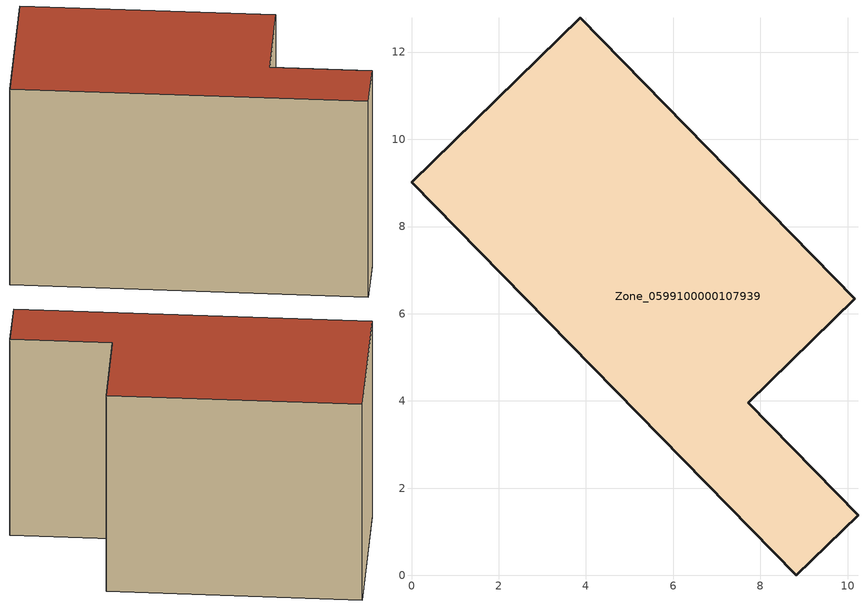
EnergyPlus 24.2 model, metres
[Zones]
Zone_0599100000107939
 floor ground (C_G): 0,9.02 3.87,12.79 10.16,6.34 7.72,3.96 10.24,1.38 8.82,0 z0
 wall outside (C_F): 3.87,12.79 0,9.02 8.82,0 10.24,1.38 7.72,3.96 10.16,6.34 3.87,12.79 z0:8.18
 roof outside (C_R): 0,9.02 8.82,0 10.24,1.38 7.72,3.96 10.16,6.34 3.87,12.79 z8.18
[BUILDING]
Pand.0599100000107939: North Axis=0; Terrain=City; Loads Convergence Tolerance Value=0.04; Temperature Convergence Tolerance Value=0.4; Solar Distribution=FullExterior; Maximum Number of Warmup Days=25; Minimum Number of Warmup Days=1
[Site:Location]
Rotterdam.The.Hague.AP_ZH_NLD Design_Conditions: Latitude=51.96; Longitude=4.45; Time Zone=1; Elevation=-4.5
[SITE:GROUNDTEMPERATURE:BUILDINGSURFACE]
18, 18, 18, 18, 18, 18, 18, 18, 18, 18, 18, 18
[MATERIAL] Thermal Absorptance=0.9; Solar Absorptance=0.7; Visible Absorptance=0.7
Name | Roughness | Thickness | Conductivity | Density | Specific Heat
G.TI.1975-1991 | MediumSmooth | 0.15 | 0.288461 | 540 | 1210
F.TI.1975-1991 | Rough | 0.3 | 0.230769 | 1920 | 840
R.TI.1975-1991 | MediumRough | 0.2 | 0.153846 | 1500 | 1000
[CONSTRUCTION]
C_G: G.TI.1975-1991
C_F: F.TI.1975-1991
C_R: R.TI.1975-1991
[ZONE]
Zone_0599100000107939: Type=1; Multiplier=1; Ceiling Height=Autocalculate; Volume=Autocalculate; Floor Area=autocalculate; Part of Total Floor Area=Yes
[ZONEINFILTRATION:DESIGNFLOWRATE]
Infil_Zone_0599100000107939: Zone or ZoneList or Space or SpaceList=Zone_0599100000107939; Schedule=AlwaysOn; Design Flow Rate Calculation Method=Flow/Area; Flow Rate per Floor Area=0.003; Constant Term Coefficient=1; Temperature Term Coefficient=0; Velocity Term Coefficient=0; Velocity Squared Term Coefficient=0
[HVACTEMPLATE:ZONE:IDEALLOADSAIRSYSTEM]
Zone_0599100000107939: Maximum Heating Supply Air Temperature=50; Minimum Cooling Supply Air Temperature=13; Maximum Heating Supply Air Humidity Ratio=0.0156; Minimum Cooling Supply Air Humidity Ratio=0.0077; Heating Limit=NoLimit; Cooling Limit=NoLimit; Dehumidification Control Type=ConstantSensibleHeatRatio; Cooling Sensible Heat Ratio=0.7; Dehumidification Setpoint=60; Humidification Control Type=None; Humidification Setpoint=30; Outdoor Air Method=None; Outdoor Air Flow Rate per Person=0.00944; Outdoor Air Flow Rate per Zone Floor Area=0; Outdoor Air Flow Rate per Zone=0; Demand Controlled Ventilation Type=None; Outdoor Air Economizer Type=NoEconomizer; Heat Recovery Type=None; Sensible Heat Recovery Effectiveness=0.7; Latent Heat Recovery Effectiveness=0.65
[ZONECONTROL:THERMOSTAT]
ThermostatControl_Zone_0599100000107939: Zone or ZoneList=Zone_0599100000107939; Control Type Schedule=DualSetpointControlType; Control 1=Thermostat_Zone_0599100000107939; Temperature Difference Between Cutout And Setpoint=0
[THERMOSTATSETPOINT:DUALSETPOINT]
Thermostat_Zone_0599100000107939: Heating Setpoint Temperature Schedule=HeatingSetpoint_Zone_0599100000107939; Cooling Setpoint Temperature Schedule=CoolingSetpoint_Zone_0599100000107939
[SCHEDULE:COMPACT]
HeatingSetpoint_Zone_0599100000107939: Through: 12/31, For: AllDays, Until: 24:00, 21
CoolingSetpoint_Zone_0599100000107939: Through: 12/31, For: AllDays, Until: 24:00, 24
DualSetpointControlType: Through: 12/31, For: AllDays, Until: 24:00, 4
AlwaysOn: Through: 12/31, For: AllDays, Until: 24:00, 1
